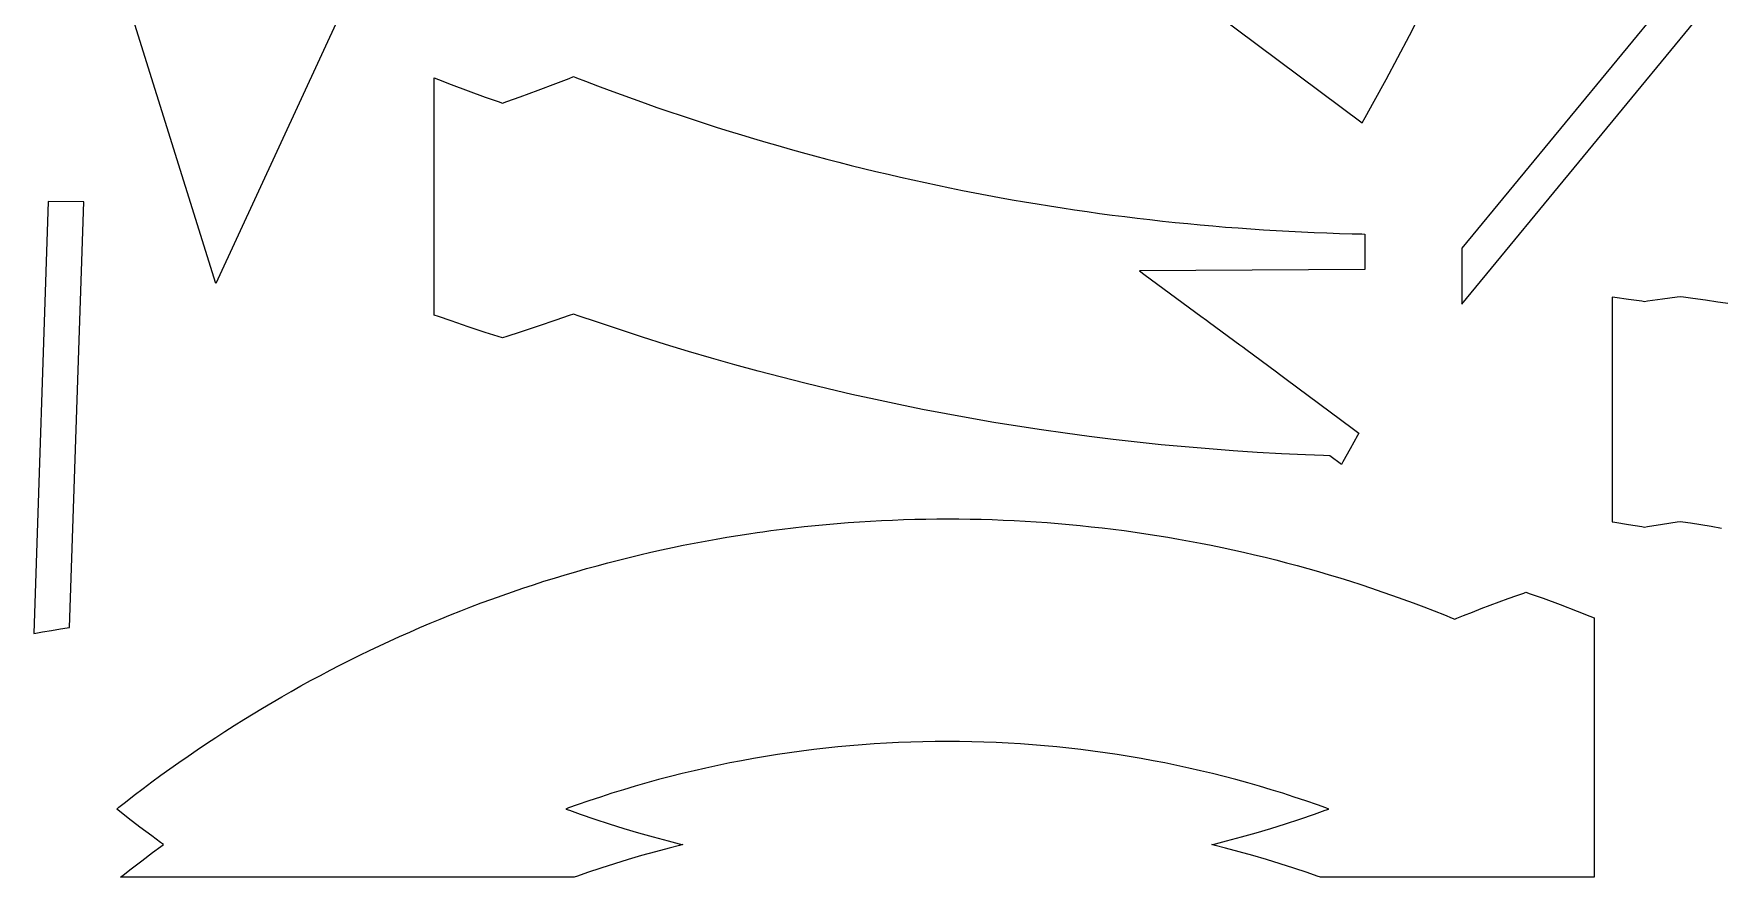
# Model space of a CAD drawing. Extents: x 0 to 1074, y 0 to 759.
# Drawn here: x 1 to 538, y 35 to 303 of the extents above; entities that cross this region are included whole.
import ezdxf

# ---------------------------------------------------------------- set-up
doc = ezdxf.new("R2010")
doc.units = 0
doc.header["$MEASUREMENT"] = 0
doc.layers.get('0').update_dxf_attribs({"true_color": 0xffffff})

msp = doc.modelspace()

# ---------------------------------------------------------------- linework, layer by layer
at = {"color": 0}
for p, q in [((815.404, 672.081), (455.521, 235.079)), ((455.521, 217.242), (815.404, 654.244)), ((58.5781, 223.888), (2.4127, 403.543)), ((366.511, 317.785), (423.804, 274.964)), ((98.751, 310.715), (58.5781, 223.888)), ((438.867, 302.771), (442.511, 309.783)), ((435.172, 295.782), (438.867, 302.771)), ((431.431, 288.818), (435.172, 295.782)), ((128.16, 289.34), (129.51, 288.815)), ((128.16, 213.799), (128.16, 289.34)), ((129.51, 288.815), (133.569, 287.26)), ((133.569, 287.26), (138.994, 285.222)), ((138.994, 285.222), (144.435, 283.228)), ((155.587, 283.314), (161.265, 285.399)), ((161.265, 285.399), (166.926, 287.531)), ((166.926, 287.531), (171.161, 289.158)), ((171.161, 289.158), (172.569, 289.71)), ((172.569, 289.71), (173.511, 289.342)), ((173.511, 289.342), (176.343, 288.247)), ((176.343, 288.247), (180.122, 286.806)), ((180.122, 286.806), (183.91, 285.385)), ((183.91, 285.385), (187.704, 283.986)), ((427.642, 281.878), (431.431, 288.818)), ((144.435, 283.228), (148.526, 281.758)), ((148.526, 281.758), (149.892, 281.275)), ((149.892, 281.275), (151.318, 281.779)), ((151.318, 281.779), (155.587, 283.314)), ((187.704, 283.986), (191.506, 282.608)), ((191.506, 282.608), (195.314, 281.251)), ((195.314, 281.251), (199.128, 279.917)), ((199.128, 279.917), (202.95, 278.603)), ((424.769, 276.689), (427.642, 281.878)), ((202.95, 278.603), (206.778, 277.31)), ((206.778, 277.31), (210.611, 276.039)), ((210.611, 276.039), (214.451, 274.789)), ((214.451, 274.789), (218.299, 273.561)), ((423.804, 274.964), (424.769, 276.689)), ((218.299, 273.561), (222.151, 272.354)), ((222.151, 272.354), (226.01, 271.168)), ((226.01, 271.168), (229.875, 270.004)), ((229.875, 270.004), (233.746, 268.861)), ((233.746, 268.861), (237.622, 267.74)), ((237.622, 267.74), (241.504, 266.642)), ((241.504, 266.642), (245.392, 265.563)), ((245.392, 265.563), (249.285, 264.507)), ((249.285, 264.507), (253.183, 263.471)), ((253.183, 263.471), (257.088, 262.458)), ((257.088, 262.458), (260.996, 261.467)), ((260.996, 261.467), (264.91, 260.496)), ((264.91, 260.496), (268.829, 259.547)), ((268.829, 259.547), (272.754, 258.621)), ((272.754, 258.621), (276.683, 257.715)), ((276.683, 257.715), (280.617, 256.832)), ((280.617, 256.832), (284.556, 255.969)), ((284.556, 255.969), (288.499, 255.129)), ((288.499, 255.129), (292.446, 254.311)), ((292.446, 254.311), (296.399, 253.514)), ((296.399, 253.514), (300.356, 252.739)), ((300.356, 252.739), (304.315, 251.986)), ((5.1813, 249.967), (0.5693, 112.441)), ((16.5247, 249.881), (5.1813, 249.967)), ((11.9777, 114.283), (16.5247, 249.881)), ((304.315, 251.986), (308.281, 251.254)), ((308.281, 251.254), (312.25, 250.544)), ((312.25, 250.544), (316.222, 249.857)), ((316.222, 249.857), (320.199, 249.192)), ((320.199, 249.192), (324.179, 248.547)), ((324.179, 248.547), (328.164, 247.925)), ((328.164, 247.925), (332.151, 247.325)), ((332.151, 247.325), (336.143, 246.747)), ((336.143, 246.747), (340.138, 246.19)), ((340.138, 246.19), (344.136, 245.657)), ((344.136, 245.657), (348.138, 245.144)), ((348.138, 245.144), (352.142, 244.654)), ((352.142, 244.654), (356.149, 244.186)), ((356.149, 244.186), (360.16, 243.739)), ((360.16, 243.739), (364.172, 243.315)), ((364.172, 243.315), (368.189, 242.912)), ((368.189, 242.912), (372.208, 242.533)), ((372.208, 242.533), (376.229, 242.175)), ((376.229, 242.175), (380.253, 241.839)), ((380.253, 241.839), (384.279, 241.525)), ((384.279, 241.525), (388.308, 241.235)), ((388.308, 241.235), (392.34, 240.965)), ((392.34, 240.965), (396.372, 240.718)), ((396.372, 240.718), (400.408, 240.493)), ((400.408, 240.493), (404.446, 240.29)), ((404.446, 240.29), (408.485, 240.11)), ((408.485, 240.11), (412.525, 239.951)), ((412.525, 239.951), (416.568, 239.815)), ((416.568, 239.815), (420.612, 239.703)), ((420.612, 239.703), (423.647, 239.631)), ((423.647, 239.631), (424.658, 239.611)), ((424.658, 239.611), (424.658, 228.272)), ((455.521, 235.079), (455.521, 217.242)), ((424.658, 228.272), (352.849, 227.849)), ((352.849, 227.849), (354.625, 226.544)), ((354.625, 226.544), (372.382, 213.489)), ((504.232, 219.408), (503.364, 219.522)), ((503.364, 219.522), (503.364, 147.961)), ((508.564, 218.813), (504.232, 219.408)), ((512.893, 218.188), (508.564, 218.813)), ((513.758, 218.058), (512.893, 218.188)), ((514.701, 218.2), (513.758, 218.058)), ((519.424, 218.879), (514.701, 218.2)), ((524.15, 219.524), (519.424, 218.879)), ((525.097, 219.647), (524.15, 219.524)), ((526.1, 219.515), (525.097, 219.647)), ((529.11, 219.11), (526.1, 219.515)), ((533.119, 218.546), (529.11, 219.11)), ((537.124, 217.956), (533.119, 218.546)), ((541.125, 217.339), (537.124, 217.956)), ((129.511, 213.325), (128.16, 213.799)), ((133.573, 211.922), (129.511, 213.325)), ((139, 210.086), (133.573, 211.922)), ((144.439, 208.288), (139, 210.086)), ((161.258, 210.244), (155.582, 208.365)), ((166.921, 212.167), (161.258, 210.244)), ((171.158, 213.633), (166.921, 212.167)), ((172.569, 214.129), (171.158, 213.633)), ((174.385, 213.49), (172.569, 214.129)), ((179.846, 211.608), (174.385, 213.49)), ((187.144, 209.158), (179.846, 211.608)), ((372.382, 213.489), (374.156, 212.182)), ((374.156, 212.182), (375.119, 211.472)), ((375.119, 211.472), (384.756, 204.367)), ((148.528, 206.964), (144.439, 208.288)), ((149.892, 206.528), (148.528, 206.964)), ((151.317, 206.982), (149.892, 206.528)), ((155.582, 208.365), (151.317, 206.982)), ((194.464, 206.778), (187.144, 209.158)), ((201.803, 204.469), (194.464, 206.778)), ((209.163, 202.232), (201.803, 204.469)), ((384.756, 204.367), (385.718, 203.656)), ((216.54, 200.065), (209.163, 202.232)), ((223.938, 197.969), (216.54, 200.065)), ((385.718, 203.656), (386.699, 202.932)), ((386.699, 202.932), (396.496, 195.692)), ((231.353, 195.946), (223.938, 197.969)), ((238.786, 193.993), (231.353, 195.946)), ((246.236, 192.111), (238.786, 193.993)), ((396.496, 195.692), (397.475, 194.967)), ((397.475, 194.967), (399.579, 193.41)), ((399.579, 193.41), (420.6, 177.818)), ((253.703, 190.301), (246.236, 192.111)), ((261.186, 188.564), (253.703, 190.301)), ((268.685, 186.897), (261.186, 188.564)), ((276.197, 185.304), (268.685, 186.897)), ((283.726, 183.782), (276.197, 185.304)), ((291.268, 182.332), (283.726, 183.782)), ((298.824, 180.953), (291.268, 182.332)), ((306.392, 179.647), (298.824, 180.953)), ((313.974, 178.414), (306.392, 179.647)), ((321.567, 177.254), (313.974, 178.414)), ((329.171, 176.165), (321.567, 177.254)), ((420.6, 177.818), (422.7, 176.257)), ((336.786, 175.15), (329.171, 176.165)), ((344.412, 174.207), (336.786, 175.15)), ((352.049, 173.337), (344.412, 174.207)), ((359.693, 172.54), (352.049, 173.337)), ((367.347, 171.817), (359.693, 172.54)), ((422.233, 175.422), (419.918, 171.247)), ((422.7, 176.257), (422.233, 175.422)), ((375.01, 171.165), (367.347, 171.817)), ((382.681, 170.587), (375.01, 171.165)), ((390.357, 170.083), (382.681, 170.587)), ((398.042, 169.653), (390.357, 170.083)), ((405.732, 169.296), (398.042, 169.653)), ((411.504, 169.075), (405.732, 169.296)), ((413.428, 169.013), (411.504, 169.075)), ((417.16, 166.224), (413.428, 169.013)), ((417.618, 167.063), (417.16, 166.224)), ((419.918, 171.247), (417.618, 167.063)), ((232.801, 144.828), (235.438, 145.186)), ((235.438, 145.186), (238.953, 145.64)), ((238.953, 145.64), (242.471, 146.064)), ((242.471, 146.064), (245.989, 146.458)), ((245.989, 146.458), (249.51, 146.824)), ((249.51, 146.824), (253.032, 147.16)), ((253.032, 147.16), (256.554, 147.465)), ((256.554, 147.465), (260.078, 147.743)), ((260.078, 147.743), (263.603, 147.99)), ((263.603, 147.99), (267.128, 148.208)), ((267.128, 148.208), (270.653, 148.397)), ((270.653, 148.397), (274.178, 148.556)), ((274.178, 148.556), (277.703, 148.686)), ((277.703, 148.686), (281.229, 148.786)), ((281.229, 148.786), (284.753, 148.858)), ((284.753, 148.858), (288.278, 148.9)), ((288.278, 148.9), (291.801, 148.914)), ((291.801, 148.914), (295.324, 148.897)), ((295.324, 148.897), (298.846, 148.853)), ((298.846, 148.853), (302.367, 148.778)), ((302.367, 148.778), (305.885, 148.674)), ((305.885, 148.674), (309.403, 148.542)), ((309.403, 148.542), (312.918, 148.379)), ((312.918, 148.379), (316.432, 148.189)), ((316.432, 148.189), (319.943, 147.969)), ((319.943, 147.969), (323.451, 147.719)), ((323.451, 147.719), (326.958, 147.442)), ((326.958, 147.442), (330.463, 147.135)), ((330.463, 147.135), (333.963, 146.8)), ((333.963, 146.8), (337.46, 146.435)), ((337.46, 146.435), (340.956, 146.042)), ((340.956, 146.042), (344.446, 145.618)), ((344.446, 145.618), (347.933, 145.167)), ((347.933, 145.167), (351.417, 144.688)), ((503.364, 147.961), (504.232, 147.831)), ((504.232, 147.831), (508.565, 147.156)), ((508.565, 147.156), (512.893, 146.447)), ((512.893, 146.447), (513.758, 146.301)), ((513.758, 146.301), (514.701, 146.461)), ((514.701, 146.461), (519.422, 147.231)), ((519.422, 147.231), (524.15, 147.961)), ((524.15, 147.961), (525.097, 148.101)), ((525.097, 148.101), (525.918, 147.981)), ((525.918, 147.981), (528.379, 147.606)), ((528.379, 147.606), (531.657, 147.09)), ((531.657, 147.09), (534.931, 146.554)), ((534.931, 146.554), (538.2, 145.999)), ((200.581, 139.054), (204.035, 139.796)), ((204.035, 139.796), (207.497, 140.51)), ((207.497, 140.51), (210.965, 141.194)), ((210.965, 141.194), (214.442, 141.851)), ((214.442, 141.851), (217.925, 142.479)), ((217.925, 142.479), (221.415, 143.079)), ((221.415, 143.079), (224.911, 143.649)), ((224.911, 143.649), (228.415, 144.19)), ((228.415, 144.19), (231.046, 144.578)), ((231.046, 144.578), (231.924, 144.703)), ((231.924, 144.703), (232.801, 144.828)), ((351.417, 144.688), (354.897, 144.178)), ((354.897, 144.178), (358.372, 143.64)), ((358.372, 143.64), (361.843, 143.074)), ((361.843, 143.074), (365.31, 142.478)), ((365.31, 142.478), (368.772, 141.854)), ((368.772, 141.854), (372.229, 141.201)), ((372.229, 141.201), (375.682, 140.521)), ((375.682, 140.521), (379.128, 139.81)), ((379.128, 139.81), (382.569, 139.071)), ((180.022, 134.009), (183.428, 134.92)), ((183.428, 134.92), (186.842, 135.803)), ((186.842, 135.803), (190.265, 136.658)), ((190.265, 136.658), (193.696, 137.485)), ((193.696, 137.485), (197.135, 138.284)), ((197.135, 138.284), (200.581, 139.054)), ((382.569, 139.071), (386.006, 138.304)), ((386.006, 138.304), (389.436, 137.508)), ((389.436, 137.508), (392.86, 136.684)), ((392.86, 136.684), (396.278, 135.831)), ((396.278, 135.831), (399.689, 134.949)), ((399.689, 134.949), (403.094, 134.039)), ((159.775, 127.958), (163.126, 129.035)), ((163.126, 129.035), (166.486, 130.086)), ((166.486, 130.086), (169.857, 131.108)), ((169.857, 131.108), (173.236, 132.103)), ((173.236, 132.103), (176.625, 133.07)), ((176.625, 133.07), (180.022, 134.009)), ((403.094, 134.039), (406.493, 133.101)), ((406.493, 133.101), (409.885, 132.134)), ((409.885, 132.134), (413.269, 131.139)), ((413.269, 131.139), (416.646, 130.115)), ((416.646, 130.115), (420.017, 129.063)), ((420.017, 129.063), (423.378, 127.982)), ((146.467, 123.372), (149.779, 124.56)), ((149.779, 124.56), (153.1, 125.72)), ((153.1, 125.72), (156.432, 126.852)), ((156.432, 126.852), (159.775, 127.958)), ((423.378, 127.982), (426.733, 126.873)), ((426.733, 126.873), (430.079, 125.736)), ((430.079, 125.736), (433.418, 124.571)), ((433.418, 124.571), (436.749, 123.377)), ((467.385, 122.496), (470.231, 123.538)), ((470.231, 123.538), (473.083, 124.559)), ((473.083, 124.559), (475.229, 125.312)), ((475.229, 125.312), (475.944, 125.56)), ((475.944, 125.56), (477.317, 125.085)), ((477.317, 125.085), (481.419, 123.625)), ((481.419, 123.625), (486.867, 121.615)), ((130.066, 117.029), (133.324, 118.352)), ((133.324, 118.352), (136.594, 119.648)), ((136.594, 119.648), (139.874, 120.916)), ((139.874, 120.916), (143.165, 122.158)), ((143.165, 122.158), (146.467, 123.372)), ((436.749, 123.377), (440.069, 122.155)), ((440.069, 122.155), (443.383, 120.905)), ((443.383, 120.905), (446.686, 119.627)), ((446.686, 119.627), (449.982, 118.32)), ((449.982, 118.32), (452.447, 117.323)), ((456.075, 118.128), (458.89, 119.25)), ((458.89, 119.25), (461.714, 120.352)), ((461.714, 120.352), (464.546, 121.434)), ((464.546, 121.434), (467.385, 122.496)), ((486.867, 121.615), (492.286, 119.531)), ((492.286, 119.531), (496.333, 117.921)), ((1.2795, 112.573), (3.413, 112.952)), ((3.413, 112.952), (6.2624, 113.43)), ((6.2624, 113.43), (9.1173, 113.873)), ((9.1173, 113.873), (11.2617, 114.185)), ((11.2617, 114.185), (11.9773, 114.283)), ((11.9773, 114.283), (11.9777, 114.283)), ((117.145, 111.471), (120.358, 112.9)), ((120.358, 112.9), (123.583, 114.303)), ((123.583, 114.303), (126.819, 115.679)), ((126.819, 115.679), (130.066, 117.029)), ((452.447, 117.323), (453.268, 116.986)), ((453.268, 116.986), (453.968, 117.274)), ((453.968, 117.274), (456.075, 118.128)), ((496.333, 117.921), (497.678, 117.373)), ((497.678, 117.373), (497.678, 34.8161)), ((0.5693, 112.441), (1.2795, 112.573)), ((107.578, 107.022), (110.755, 108.532)), ((110.755, 108.532), (113.944, 110.014)), ((113.944, 110.014), (117.145, 111.471)), ((94.9953, 100.723), (98.1219, 102.337)), ((98.1219, 102.337), (101.261, 103.925)), ((101.261, 103.925), (104.413, 105.487)), ((104.413, 105.487), (107.578, 107.022)), ((85.6942, 95.7242), (88.7813, 97.4164)), ((88.7813, 97.4164), (91.8818, 99.0826)), ((91.8818, 99.0826), (94.9953, 100.723)), ((76.5146, 90.4931), (79.5607, 92.2625)), ((79.5607, 92.2625), (82.6206, 94.0063)), ((82.6206, 94.0063), (85.6942, 95.7242)), ((67.461, 85.031), (70.4646, 86.8772)), ((70.4646, 86.8772), (73.4825, 88.6979)), ((73.4825, 88.6979), (76.5146, 90.4931)), ((58.5378, 79.3403), (61.4974, 81.2625)), ((61.4974, 81.2625), (64.4718, 83.1594)), ((64.4718, 83.1594), (67.461, 85.031)), ((49.7497, 73.4228), (52.6638, 75.4204)), ((52.6638, 75.4204), (55.5932, 77.3928)), ((55.5932, 77.3928), (58.5378, 79.3403)), ((249.047, 75.4812), (245.204, 74.9949)), ((252.894, 75.9256), (249.047, 75.4812)), ((256.749, 76.3279), (252.894, 75.9256)), ((260.607, 76.6882), (256.749, 76.3279)), ((264.471, 77.0063), (260.607, 76.6882)), ((268.338, 77.2821), (264.471, 77.0063)), ((272.21, 77.5157), (268.338, 77.2821)), ((276.085, 77.7068), (272.21, 77.5157)), ((279.963, 77.8557), (276.085, 77.7068)), ((283.843, 77.9621), (279.963, 77.8557)), ((287.728, 78.0261), (283.843, 77.9621)), ((290.642, 78.0474), (287.728, 78.0261)), ((291.614, 78.0474), (290.642, 78.0474)), ((292.585, 78.0474), (291.614, 78.0474)), ((295.5, 78.0261), (292.585, 78.0474)), ((299.383, 77.9621), (295.5, 78.0261)), ((303.264, 77.8557), (299.383, 77.9621)), ((307.143, 77.7068), (303.264, 77.8557)), ((311.018, 77.5157), (307.143, 77.7068)), ((314.889, 77.2821), (311.018, 77.5157)), ((318.757, 77.0063), (314.889, 77.2821)), ((322.619, 76.6882), (318.757, 77.0063)), ((326.478, 76.3279), (322.619, 76.6882)), ((330.332, 75.9256), (326.478, 76.3279)), ((334.179, 75.4812), (330.332, 75.9256)), ((338.022, 74.9949), (334.179, 75.4812)), ((43.9682, 69.3526), (46.8511, 71.4001)), ((46.8511, 71.4001), (49.7497, 73.4228)), ((218.493, 70.4206), (214.708, 69.6007)), ((222.286, 71.199), (218.493, 70.4206)), ((226.087, 71.936), (222.286, 71.199)), ((229.897, 72.6311), (226.087, 71.936)), ((233.714, 73.2847), (229.897, 72.6311)), ((237.537, 73.8965), (233.714, 73.2847)), ((241.368, 74.4667), (237.537, 73.8965)), ((245.204, 74.9949), (241.368, 74.4667)), ((341.86, 74.4667), (338.022, 74.9949)), ((345.689, 73.8965), (341.86, 74.4667)), ((349.513, 73.2847), (345.689, 73.8965)), ((353.329, 72.6311), (349.513, 73.2847)), ((357.139, 71.936), (353.329, 72.6311)), ((360.94, 71.199), (357.139, 71.936)), ((364.733, 70.4206), (360.94, 71.199)), ((368.518, 69.6007), (364.733, 70.4206)), ((35.4151, 63.0613), (38.25, 65.1832)), ((38.25, 65.1832), (41.1011, 67.2801)), ((41.1011, 67.2801), (43.9682, 69.3526)), ((195.921, 64.8811), (192.193, 63.8136)), ((199.658, 65.9075), (195.921, 64.8811)), ((203.407, 66.8928), (199.658, 65.9075)), ((207.165, 67.8368), (203.407, 66.8928)), ((210.932, 68.7393), (207.165, 67.8368)), ((214.708, 69.6007), (210.932, 68.7393)), ((372.294, 68.7393), (368.518, 69.6007)), ((376.063, 67.8368), (372.294, 68.7393)), ((379.819, 66.8928), (376.063, 67.8368)), ((383.568, 65.9075), (379.819, 66.8928)), ((387.306, 64.8811), (383.568, 65.9075)), ((391.033, 63.8136), (387.306, 64.8811)), ((29.7946, 58.7437), (32.5967, 60.9149)), ((32.5967, 60.9149), (35.4151, 63.0613)), ((177.396, 59.1335), (173.725, 57.8614)), ((181.078, 60.3649), (177.396, 59.1335)), ((184.772, 61.5554), (181.078, 60.3649)), ((188.476, 62.7051), (184.772, 61.5554)), ((192.193, 63.8136), (188.476, 62.7051)), ((394.75, 62.7051), (391.033, 63.8136)), ((398.456, 61.5554), (394.75, 62.7051)), ((402.149, 60.3649), (398.456, 61.5554)), ((405.832, 59.1335), (402.149, 60.3649)), ((409.501, 57.8614), (405.832, 59.1335)), ((27.0092, 56.5483), (27.7032, 57.1)), ((27.9264, 55.8192), (27.0092, 56.5483)), ((27.7032, 57.1), (29.7946, 58.7437)), ((30.6937, 53.6521), (27.9264, 55.8192)), ((170.981, 56.8815), (170.068, 56.5483)), ((170.068, 56.5483), (171.212, 56.1303)), ((173.725, 57.8614), (170.981, 56.8815)), ((171.212, 56.1303), (174.66, 54.9071)), ((174.66, 54.9071), (179.274, 53.3294)), ((403.953, 53.3294), (408.567, 54.9071)), ((408.567, 54.9071), (412.014, 56.1303)), ((412.246, 56.8815), (409.501, 57.8614)), ((412.014, 56.1303), (413.158, 56.5483)), ((413.158, 56.5483), (412.246, 56.8815)), ((34.4097, 50.7968), (30.6937, 53.6521)), ((38.1571, 47.9826), (34.4097, 50.7968)), ((179.274, 53.3294), (183.908, 51.8156)), ((183.908, 51.8156), (188.563, 50.3657)), ((188.563, 50.3657), (193.236, 48.9799)), ((193.236, 48.9799), (197.929, 47.6585)), ((385.297, 47.6585), (389.99, 48.9799)), ((389.99, 48.9799), (394.664, 50.3657)), ((394.664, 50.3657), (399.318, 51.8156)), ((399.318, 51.8156), (403.953, 53.3294)), ((40.9871, 45.8978), (38.1571, 47.9826)), ((38.4628, 42.6636), (41.064, 44.5776)), ((41.9354, 45.2097), (40.9871, 45.8978)), ((41.064, 44.5776), (41.9354, 45.2097)), ((197.929, 47.6585), (202.64, 46.4017)), ((202.978, 44.105), (198.601, 42.9444)), ((202.64, 46.4017), (206.185, 45.4996)), ((206.269, 44.9406), (202.978, 44.105)), ((206.185, 45.4996), (207.369, 45.2097)), ((207.369, 45.2097), (206.269, 44.9406)), ((375.857, 45.2097), (377.042, 45.4996)), ((376.957, 44.9406), (375.857, 45.2097)), ((380.249, 44.105), (376.957, 44.9406)), ((377.042, 45.4996), (380.586, 46.4017)), ((384.625, 42.9444), (380.249, 44.105)), ((380.586, 46.4017), (385.297, 47.6585)), ((31.5958, 37.4665), (35.0161, 40.0825)), ((35.0161, 40.0825), (38.4628, 42.6636)), ((181.256, 37.7463), (176.962, 36.3087)), ((185.567, 39.1289), (181.256, 37.7463)), ((189.896, 40.4561), (185.567, 39.1289)), ((194.24, 41.7281), (189.896, 40.4561)), ((198.601, 42.9444), (194.24, 41.7281)), ((388.986, 41.7281), (384.625, 42.9444)), ((393.332, 40.4561), (388.986, 41.7281)), ((397.66, 39.1289), (393.332, 40.4561)), ((401.971, 37.7463), (397.66, 39.1289)), ((406.264, 36.3087), (401.971, 37.7463)), ((28.2021, 34.8161), (29.0471, 35.4829)), ((172.688, 34.8161), (28.2021, 34.8161)), ((29.0471, 35.4829), (31.5958, 37.4665)), ((173.754, 35.1961), (172.688, 34.8161)), ((176.962, 36.3087), (173.754, 35.1961)), ((409.474, 35.1961), (406.264, 36.3087)), ((410.539, 34.8161), (409.474, 35.1961)), ((497.678, 34.8161), (410.539, 34.8161))]:
    msp.add_line(p, q, dxfattribs=at)

doc.saveas('drawing.dxf')
